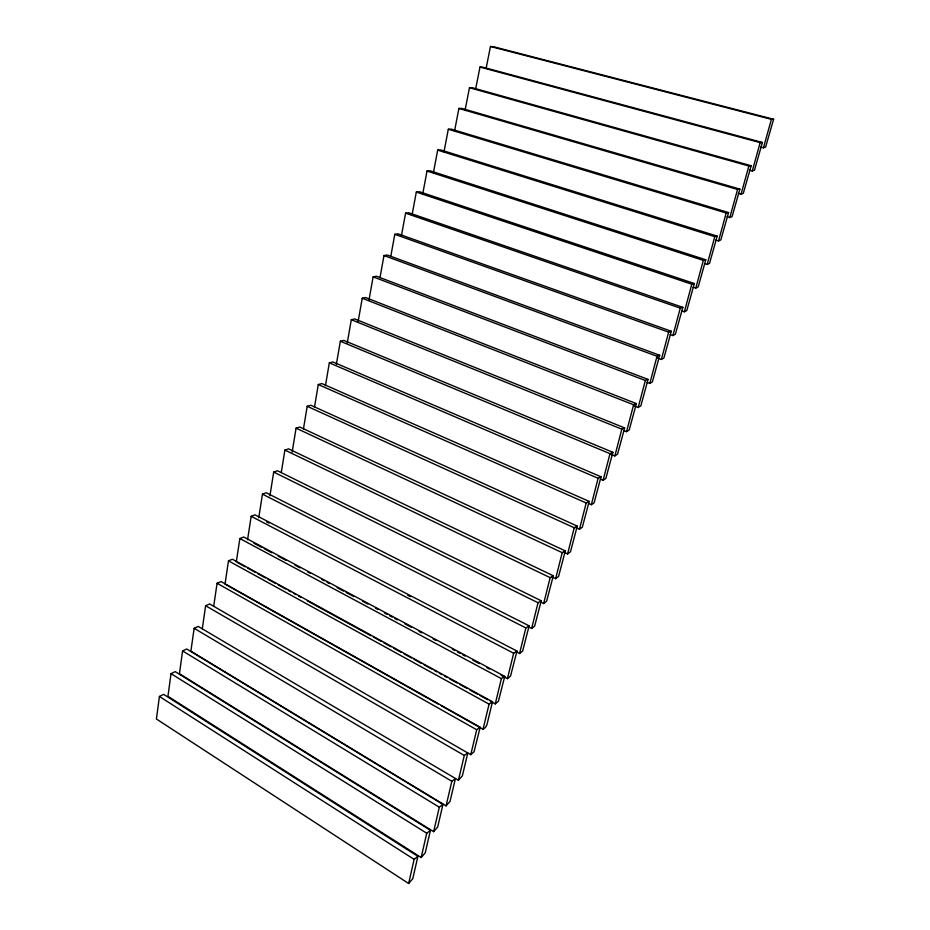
<?xml version="1.0" encoding="UTF-8"?>
<svg xmlns="http://www.w3.org/2000/svg" width="930" height="930" viewBox="0 0 930 930"><rect width="100%" height="100%" fill="white"/><g stroke="black" fill="none" stroke-linecap="round" stroke-linejoin="round"><path stroke-width="1.4" d="M159.414 696.465L156.403 718.995L408.63 883.5L412.781 878.676L417.896 856.332L163.645 694.35L159.414 696.465L414.129 859.378L408.63 883.5M171.027 673.657L167.946 696.314L421.162 857.53L425.254 852.798L430.45 830.304L175.212 671.623L171.027 673.657L426.742 833.234L430.45 830.304M182.594 650.93L179.444 673.715L433.636 831.664L437.681 827.037L442.959 804.38L186.732 648.989L182.594 650.93L439.32 807.205L442.959 804.38M458.432 780.247L464.291 755.462L467.825 752.858L462.384 775.806L458.432 780.247L198.218 626.425L194.138 628.296L190.894 651.186L446.063 805.903L450.05 801.369L455.421 778.561L451.829 781.281L446.063 805.903M202.31 628.75L205.623 605.732L209.657 603.954L470.766 754.683L474.021 751.847L480.182 727.248L221.061 581.552L217.074 583.25L213.679 606.395M441.297 705.765L483.03 729.236L485.321 727.586L486.878 724.993L492.493 701.743L232.43 559.244L228.478 560.86L225.014 584.121L438.762 704.336M236.301 561.918L239.847 538.54L243.741 537.005L504.746 676.354L498.422 701.232L495.26 703.894L490.18 701.104M247.554 539.795L251.17 516.301L255.029 514.848L516.964 651.058L510.547 676.075L507.431 678.644L501.038 675.227M258.761 517.754L262.458 494.144L266.259 492.772L529.124 625.855L522.637 651.023L519.568 653.499L516.999 652.163M269.933 495.795L273.699 472.068L277.466 470.766L541.225 600.768L534.669 626.064L531.646 628.459L529.054 627.146M281.29 472.51L284.906 450.062L288.626 448.853L553.292 575.775L546.642 601.21L543.678 603.512L541.074 602.233M292.16 452.108L296.077 428.149L299.739 427.01L565.301 550.886L558.581 576.449L555.652 578.669L551.746 576.786M303.447 428.963L307.202 406.305L310.829 405.236L577.263 526.089L570.474 551.792L567.591 553.92L563.638 552.083M314.468 407.305L318.281 384.532L321.861 383.555L589.178 501.398L582.32 527.229L579.471 529.275L575.519 527.473M325.442 385.718L329.336 362.851L332.87 361.944L601.059 476.799L594.107 502.77L591.317 504.723L588.667 503.56M336.369 364.293L340.345 341.229L343.833 340.403L612.882 452.305L605.86 478.404L603.105 480.275L600.443 479.124M347.274 342.856L351.308 319.699L354.76 318.944L624.646 427.905L617.567 454.131L614.858 455.921L610.836 454.247M358.143 321.501L362.235 298.239L365.641 297.565L636.376 403.597L629.215 429.951L626.553 431.66L623.867 430.567M368.966 300.216L373.128 276.849L376.487 276.245L648.059 379.394L640.828 405.875L638.213 407.491L634.167 405.91M380.01 277.628L383.985 255.541L387.299 255.018L659.696 355.283L652.395 381.881L649.826 383.427L647.117 382.393M390.763 256.482L394.797 234.314L398.075 233.849L671.297 331.254L663.915 357.992L661.381 359.445L657.301 357.934M401.481 235.418L405.573 213.156L408.805 212.772L682.841 307.342L675.389 334.196L672.902 335.567L670.17 334.591M412.153 214.423L416.315 192.068L419.511 191.754L694.338 283.511L686.817 310.481L684.375 311.783L681.632 310.829M422.801 193.51L427.021 171.05L430.172 170.818L705.789 259.772L698.209 286.87L695.803 288.079L693.059 287.161M433.403 172.655L437.681 150.114L440.785 149.951L717.204 236.127L709.544 263.341L707.184 264.48L704.429 263.585M443.982 151.881L448.318 129.247L451.375 129.154L728.574 212.575L720.843 239.905L718.53 240.963L715.763 240.103M454.514 131.177L458.909 108.45L461.931 108.426L739.896 189.116L732.096 216.562L729.817 217.55L727.051 216.702M465.012 110.542L469.464 87.734L472.44 87.769L751.173 165.749L743.314 193.312L741.071 194.219L738.292 193.405M475.707 88.78L479.973 67.076L482.914 67.192L762.402 142.464L754.486 170.155L752.289 170.981L749.499 170.19M486.134 68.274L490.459 46.5L493.365 46.686L773.597 119.273L765.611 147.079L763.449 147.823L760.659 147.068M421.162 857.53L426.742 833.234M433.636 831.664L439.32 807.205M470.766 754.683L476.706 729.748L480.182 727.248M483.03 729.236L489.075 704.138L492.493 701.743M495.26 703.894L501.386 678.633L504.746 676.354M507.431 678.644L513.651 653.232L516.964 651.058M519.568 653.499L525.857 627.936L529.124 625.855M531.646 628.459L538.028 602.745L541.225 600.768M543.678 603.512L550.142 577.646L553.292 575.775M555.652 578.669L562.208 552.653L565.301 550.886M567.591 553.92L574.229 527.763L577.263 526.089M579.471 529.275L586.191 502.967L589.178 501.398M591.317 504.723L598.118 478.276L601.059 476.799M603.105 480.275L609.999 453.677L612.882 452.305M614.858 455.921L621.821 429.172L624.646 427.905M626.553 431.66L633.597 404.771L636.376 403.597M638.213 407.491L645.339 380.475L648.059 379.394M649.826 383.427L657.022 356.26L659.696 355.283M661.381 359.445L668.658 332.15L671.297 331.254M672.902 335.567L680.26 308.132L682.841 307.342M684.375 311.783L691.804 284.208L694.338 283.511M695.803 288.079L703.312 260.377L705.789 259.772M707.184 264.48L714.775 236.65L717.204 236.127M718.53 240.963L726.191 213.005L728.574 212.575M729.817 217.55L737.56 189.453L739.896 189.116M741.071 194.219L748.883 165.993L751.173 165.749M752.289 170.981L760.159 142.627L762.402 142.464M763.449 147.823L771.4 119.342L773.597 119.273M414.129 859.378L417.896 856.332M490.459 46.5L771.4 119.342M479.973 67.076L760.159 142.627M469.464 87.734L748.883 165.993M458.909 108.45L737.56 189.453M448.318 129.247L726.191 213.005M437.681 150.114L714.775 236.65M427.021 171.05L703.312 260.377M416.315 192.068L691.804 284.208M405.573 213.156L680.26 308.132M394.797 234.314L668.658 332.15M383.985 255.541L657.022 356.26M373.128 276.849L645.339 380.475M362.235 298.239L633.597 404.771M351.308 319.699L621.821 429.172M340.345 341.229L609.999 453.677M329.336 362.851L598.118 478.276M318.281 384.532L586.191 502.967M307.202 406.305L574.229 527.763M296.077 428.149L562.208 552.653M284.906 450.062L550.142 577.646M273.699 472.068L538.028 602.745M262.458 494.144L525.857 627.936M266.468 521.777L269.037 523.113M407.793 595.328L410.363 596.665M251.17 516.301L513.651 653.232M253.96 543.225L261.632 547.328M264.201 548.688L271.874 552.792M278.279 556.21L285.963 560.313M294.926 565.103L300.041 567.846M307.725 571.95L310.283 573.31M321.803 579.471L324.361 580.843M326.93 582.203L329.487 583.575M337.172 587.679L343.565 591.096M346.134 592.468L353.807 596.572M362.77 601.361L367.896 604.093M375.569 608.197L378.138 609.569M384.532 612.986L387.101 614.358M389.658 615.718L392.216 617.09M394.773 618.462L397.343 619.822M405.015 623.925L411.42 627.343M419.105 631.447L421.662 632.819M433.182 638.98L435.74 640.34M452.387 649.233L454.944 650.605M457.514 651.965L460.071 653.337M462.629 654.708L465.186 656.069M472.87 660.184L479.276 663.602M486.948 667.705L489.517 669.065M239.847 538.54L501.386 678.633M237.569 562.615L245.183 566.788M247.729 568.183L255.343 572.357M257.877 573.752L265.503 577.925M268.038 579.32L275.652 583.494M278.198 584.889L285.812 589.062M288.346 590.457L290.892 591.84M293.427 593.235L295.961 594.63M298.507 596.025L301.041 597.409M307.388 600.896L370.861 635.69M373.395 637.085L381.009 641.258M383.555 642.653L391.17 646.827M393.704 648.222L401.33 652.395M403.864 653.778L411.478 657.963M414.013 659.347L421.639 663.532M424.173 664.915L431.787 669.088M434.333 670.484L436.868 671.879M439.402 673.274L441.948 674.657M444.482 676.052L447.028 677.447M449.562 678.842L457.176 683.015M459.722 684.41L467.337 688.584M469.871 689.967L477.485 694.152M480.031 695.535L487.646 699.72M228.478 560.86L489.075 704.138M217.074 583.25L476.706 729.748M205.623 605.732L464.291 755.462M194.138 628.296L451.829 781.281"/></g></svg>
